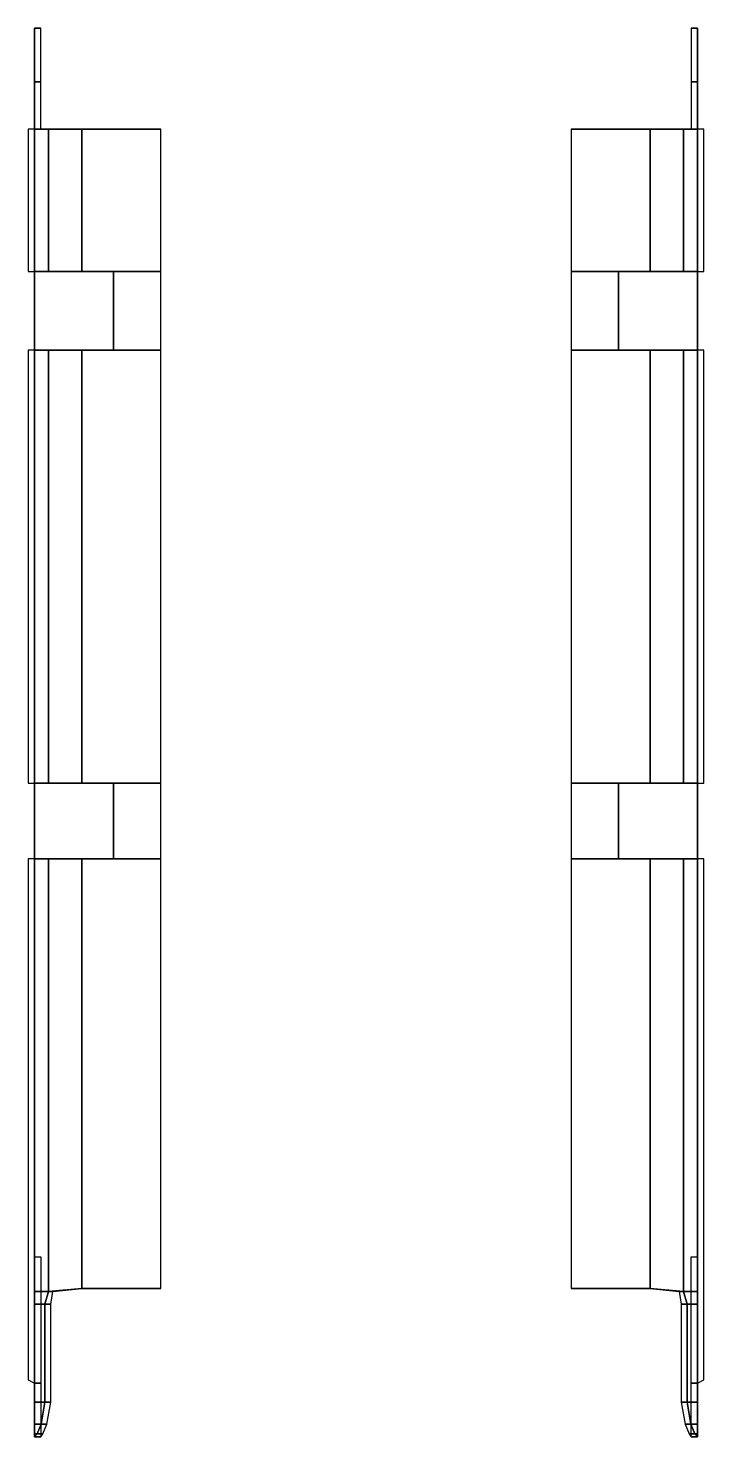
# Model space of a CAD drawing. Extents: x -1.07 to 1.07, y -2.31 to 2.15.
import ezdxf

# ---------------------------------------------------------------- set-up
doc = ezdxf.new("R2010")
doc.units = 0
doc.layers.add('SKIRTS', color=6, linetype='CONTINUOUS')

msp = doc.modelspace()

# ---------------------------------------------------------------- linework, layer by layer
at = {"layer": 'SKIRTS'}
for points in [[(-1.05, 1.98, 0.43), (-1.05, 2.15, 0.18), (-1.05, 1.86, 0.15), (-1.05, 1.83, 0.3)], [(-1.05, 1.98, 0.43), (-1.05, 2.15, 0.21), (-1.05, 2.15, 0.18), (-1.05, 1.98, 0.43)], [(-1.03, 2.15, 0.18), (-1.05, 2.15, 0.18), (-1.05, 2.15, 0.21), (-1.03, 2.15, 0.21)], [(-1.03, 2.15, 0.21), (-1.05, 2.15, 0.21), (-1.05, 1.98, 0.43), (-1.03, 1.98, 0.43)], [(1.05, 2.15, 0.18), (1.03, 2.15, 0.18), (1.03, 2.15, 0.21), (1.05, 2.15, 0.21)], [(1.05, 2.15, 0.21), (1.03, 2.15, 0.21), (1.03, 1.98, 0.43), (1.05, 1.98, 0.43)], [(1.05, 2.15, 0.18), (1.05, 1.98, 0.43), (1.05, 1.83, 0.3), (1.05, 1.86, 0.15)], [(1.05, 2.15, 0.21), (1.05, 1.98, 0.43), (1.05, 1.98, 0.43), (1.05, 2.15, 0.18)], [(-1.05, 1.98, 0.43), (-1.05, 1.83, 0.3), (-1.05, 1.83, 0.3), (-1.05, 1.83, 0.43)], [(-1.03, 1.98, 0.43), (-1.05, 1.98, 0.43), (-1.05, 1.83, 0.43), (-1.03, 1.83, 0.43)], [(1.05, 1.98, 0.43), (1.03, 1.98, 0.43), (1.03, 1.83, 0.43), (1.05, 1.83, 0.43)], [(1.05, 1.83, 0.3), (1.05, 1.98, 0.43), (1.05, 1.83, 0.43), (1.05, 1.83, 0.3)], [(-1.05, 1.83, 0.3), (-1.07, 1.83, 0.29), (-1.07, 1.38, 0.29), (-1.05, 1.38, 0.3)], [(-1.05, 1.83, 0.3), (-1.05, 1.86, 0.15), (-1.05, 1.21, 0.15), (-1.05, 1.38, 0.3)], [(-1.0061, 1.83, 0.6861), (-1.05, 1.83, 0.58), (-1.05, 1.38, 0.58), (-1.0061, 1.38, 0.6861)], [(-1.05, 1.83, 0.58), (-1.05, 1.83, 0.3), (-1.05, 1.38, 0.3), (-1.05, 1.38, 0.58)], [(-1.03, 1.83, 0.43), (-1.05, 1.83, 0.43), (-1.05, 1.83, 0.58), (-1.03, 1.83, 0.58)], [(-1.03, 1.83, 0.58), (-1.05, 1.83, 0.58), (-1.0061, 1.83, 0.6861), (-0.9919, 1.83, 0.6719)], [(-0.9, 1.83, 0.73), (-1.0061, 1.83, 0.6861), (-1.0061, 1.38, 0.6861), (-0.9, 1.38, 0.73)], [(-0.9919, 1.83, 0.6719), (-1.0061, 1.83, 0.6861), (-0.9, 1.83, 0.73), (-0.9, 1.83, 0.71)], [(-0.65, 1.83, 0.73), (-0.9, 1.83, 0.73), (-0.9, 1.38, 0.73), (-0.65, 1.38, 0.73)], [(-0.65, 1.83, 0.71), (-0.9, 1.83, 0.71), (-0.9, 1.83, 0.73), (-0.65, 1.83, 0.73)], [(0.9, 1.83, 0.73), (0.65, 1.83, 0.73), (0.65, 1.38, 0.73), (0.9, 1.38, 0.73)], [(0.9, 1.83, 0.71), (0.65, 1.83, 0.71), (0.65, 1.83, 0.73), (0.9, 1.83, 0.73)], [(1.0061, 1.83, 0.6861), (0.9, 1.83, 0.73), (0.9, 1.38, 0.73), (1.0061, 1.38, 0.6861)], [(1.0061, 1.83, 0.6861), (0.9919, 1.83, 0.6719), (0.9, 1.83, 0.71), (0.9, 1.83, 0.73)], [(1.05, 1.83, 0.58), (1.03, 1.83, 0.58), (0.9919, 1.83, 0.6719), (1.0061, 1.83, 0.6861)], [(1.05, 1.83, 0.58), (1.0061, 1.83, 0.6861), (1.0061, 1.38, 0.6861), (1.05, 1.38, 0.58)], [(1.05, 1.83, 0.43), (1.03, 1.83, 0.43), (1.03, 1.83, 0.58), (1.05, 1.83, 0.58)], [(1.05, 1.86, 0.15), (1.05, 1.83, 0.3), (1.05, 1.38, 0.3), (1.05, 1.39, 0.15)], [(1.05, 1.83, 0.3), (1.05, 1.83, 0.58), (1.05, 1.38, 0.58), (1.05, 1.38, 0.3)], [(1.07, 1.83, 0.29), (1.05, 1.83, 0.3), (1.05, 1.38, 0.3), (1.07, 1.38, 0.29)], [(1.05, 1.38, 0.3), (1.05, 1.21, 0.15), (1.05, 1.39, 0.15), (1.05, 1.38, 0.3)], [(-1.05, 1.38, 0.5), (-1.05, 1.38, 0.3), (-1.05, 1.13, 0.3), (-1.05, 1.13, 0.5)], [(-1.05, 1.38, 0.3), (-1.05, 1.21, 0.15), (-1.05, 1.17, 0.18), (-1.05, 1.13, 0.3)], [(-0.8, 1.38, 0.6), (-1.05, 1.38, 0.5), (-1.05, 1.13, 0.5), (-0.8, 1.13, 0.6)], [(-0.9, 1.38, 0.73), (-1.05, 1.38, 0.58), (-1.05, 1.38, 0.5), (-0.8, 1.38, 0.6)], [(-1.0061, 1.38, 0.6861), (-1.0061, 1.38, 0.6861), (-1.05, 1.38, 0.58), (-0.9, 1.38, 0.73)], [(-0.65, 1.38, 0.73), (-0.9, 1.38, 0.73), (-0.8, 1.38, 0.6), (-0.65, 1.38, 0.6)], [(-0.65, 1.38, 0.6), (-0.8, 1.38, 0.6), (-0.8, 1.13, 0.6), (-0.65, 1.13, 0.6)], [(0.65, 1.38, 0.6), (0.8, 1.38, 0.6), (0.9, 1.38, 0.73), (0.65, 1.38, 0.73)], [(0.65, 1.13, 0.6), (0.8, 1.13, 0.6), (0.8, 1.38, 0.6), (0.65, 1.38, 0.6)], [(0.8, 1.38, 0.6), (1.05, 1.38, 0.5), (1.05, 1.38, 0.58), (0.9, 1.38, 0.73)], [(0.8, 1.13, 0.6), (1.05, 1.13, 0.5), (1.05, 1.38, 0.5), (0.8, 1.38, 0.6)], [(0.9, 1.38, 0.73), (1.05, 1.38, 0.58), (1.0061, 1.38, 0.6861)], [(1.05, 1.13, 0.5), (1.05, 1.13, 0.3), (1.05, 1.38, 0.3), (1.05, 1.38, 0.5)], [(1.05, 1.13, 0.3), (1.05, 1.17, 0.18), (1.05, 1.21, 0.15), (1.05, 1.38, 0.3)], [(-1.05, 1.13, 0.3), (-1.05, 1.17, 0.18), (-1.05, 1.12, 0.15), (-1.05, 1.13, 0.3)], [(1.05, 1.13, 0.3), (1.05, 1.12, 0.15), (1.05, 1.17, 0.18), (1.05, 1.13, 0.3)], [(-1.05, 1.13, 0.3), (-1.07, 1.13, 0.29), (-1.07, -0.24, 0.29), (-1.05, -0.24, 0.3)], [(-1.05, 1.13, 0.58), (-1.05, 1.13, 0.3), (-1.05, -0.24, 0.3), (-1.05, -0.24, 0.58)], [(-1.0061, 1.13, 0.6861), (-1.05, 1.13, 0.58), (-1.05, -0.24, 0.58), (-1.0061, -0.24, 0.6861)], [(-1.05, 1.13, 0.3), (-1.05, 1.12, 0.15), (-1.05, 0.92, 0.15), (-1.05, 1.13, 0.3)], [(-1.05, 1.13, 0.3), (-1.05, 0.92, 0.15), (-1.05, 0.9, 0.17), (-1.05, 1.13, 0.3)], [(-1.05, 1.13, 0.3), (-1.05, 0.9, 0.17), (-1.05, 0.86, 0.17), (-1.05, 1.13, 0.3)], [(-1.05, 1.13, 0.3), (-1.05, 0.86, 0.17), (-1.05, 0.68, 0.18), (-1.05, 1.13, 0.3)], [(-1.05, 1.13, 0.3), (-1.05, 0.68, 0.18), (-1.05, 0.57, 0.18), (-1.05, 1.13, 0.3)], [(-1.05, 1.13, 0.3), (-1.05, 0.57, 0.18), (-1.05, 0.38, 0.17), (-1.05, -0.24, 0.3)], [(-0.8, 1.13, 0.6), (-1.05, 1.13, 0.5), (-1.05, 1.13, 0.58), (-0.9, 1.13, 0.73)], [(-0.9, 1.13, 0.73), (-1.05, 1.13, 0.58), (-1.0061, 1.13, 0.6861)], [(-0.9, 1.13, 0.73), (-1.0061, 1.13, 0.6861), (-1.0061, -0.24, 0.6861), (-0.9, -0.24, 0.73)], [(-0.65, 1.13, 0.73), (-0.9, 1.13, 0.73), (-0.9, -0.24, 0.73), (-0.65, -0.24, 0.73)], [(-0.65, 1.13, 0.6), (-0.8, 1.13, 0.6), (-0.9, 1.13, 0.73), (-0.65, 1.13, 0.73)], [(0.9, 1.13, 0.73), (0.65, 1.13, 0.73), (0.65, -0.24, 0.73), (0.9, -0.24, 0.73)], [(0.65, 1.13, 0.73), (0.9, 1.13, 0.73), (0.8, 1.13, 0.6), (0.65, 1.13, 0.6)], [(0.9, 1.13, 0.73), (1.05, 1.13, 0.58), (1.05, 1.13, 0.5), (0.8, 1.13, 0.6)], [(1.0061, 1.13, 0.6861), (0.9, 1.13, 0.73), (0.9, -0.24, 0.73), (1.0061, -0.24, 0.6861)], [(1.0061, 1.13, 0.6861), (1.0061, 1.13, 0.6861), (1.05, 1.13, 0.58), (0.9, 1.13, 0.73)], [(1.05, 1.13, 0.58), (1.0061, 1.13, 0.6861), (1.0061, -0.24, 0.6861), (1.05, -0.24, 0.58)], [(1.05, 1.13, 0.3), (1.05, 1.13, 0.58), (1.05, -0.24, 0.58), (1.05, -0.24, 0.3)], [(1.07, 1.13, 0.29), (1.05, 1.13, 0.3), (1.05, -0.24, 0.3), (1.07, -0.24, 0.29)], [(1.05, 1.12, 0.15), (1.05, 1.13, 0.3), (1.05, 1.13, 0.3), (1.05, 0.92, 0.15)], [(1.05, 0.92, 0.15), (1.05, 1.13, 0.3), (1.05, 1.13, 0.3), (1.05, 0.9, 0.17)], [(1.05, 0.9, 0.17), (1.05, 1.13, 0.3), (1.05, 1.13, 0.3), (1.05, 0.86, 0.17)], [(1.05, 0.86, 0.17), (1.05, 1.13, 0.3), (1.05, 1.13, 0.3), (1.05, 0.68, 0.18)], [(1.05, 0.68, 0.18), (1.05, 1.13, 0.3), (1.05, 1.13, 0.3), (1.05, 0.57, 0.18)], [(1.05, 0.57, 0.18), (1.05, 1.13, 0.3), (1.05, -0.24, 0.3), (1.05, 0.38, 0.17)], [(-1.05, 0.86, 0.17), (-1.05, 0.84, 0.15), (-1.05, 0.73, 0.15), (-1.05, 0.68, 0.18)], [(1.05, 0.84, 0.15), (1.05, 0.86, 0.17), (1.05, 0.68, 0.18), (1.05, 0.73, 0.15)], [(-1.05, 0.57, 0.18), (-1.05, 0.52, 0.15), (-1.05, 0.4, 0.15), (-1.05, 0.38, 0.17)], [(1.05, 0.52, 0.15), (1.05, 0.57, 0.18), (1.05, 0.38, 0.17), (1.05, 0.4, 0.15)], [(-1.05, 0.38, 0.17), (-1.05, 0.38, 0.17), (-1.05, 0.04, 0.17), (-1.05, -0.24, 0.3)], [(1.05, 0.38, 0.17), (1.05, 0.38, 0.17), (1.05, -0.24, 0.3), (1.05, 0.04, 0.17)], [(-1.05, 0.35, 0.17), (-1.05, 0.33, 0.15), (-1.05, 0.09, 0.15), (-1.05, 0.07, 0.17)], [(1.05, 0.33, 0.15), (1.05, 0.35, 0.17), (1.05, 0.07, 0.17), (1.05, 0.09, 0.15)], [(-1.05, 0.04, 0.17), (-1.05, 0.02, 0.15), (-1.05, -0.09, 0.15), (-1.05, -0.16, 0.18)], [(-1.05, 0.04, 0.17), (-1.05, 0.04, 0.17), (-1.05, -0.16, 0.18), (-1.05, -0.24, 0.3)], [(1.05, 0.02, 0.15), (1.05, 0.04, 0.17), (1.05, -0.16, 0.18), (1.05, -0.09, 0.15)], [(1.05, 0.04, 0.17), (1.05, 0.04, 0.17), (1.05, -0.24, 0.3), (1.05, -0.16, 0.18)], [(-1.05, -0.16, 0.18), (-1.05, -0.16, 0.18), (-1.05, -0.24, 0.18), (-1.05, -0.24, 0.3)], [(1.05, -0.16, 0.18), (1.05, -0.16, 0.18), (1.05, -0.24, 0.3), (1.05, -0.24, 0.18)], [(-1.05, -0.24, 0.44), (-1.05, -0.24, 0.3), (-1.05, -0.48, 0.3), (-1.05, -0.48, 0.44)], [(-1.05, -0.24, 0.18), (-1.05, -0.32, 0.15), (-1.05, -0.44, 0.15), (-1.05, -0.47, 0.17)], [(-1.05, -0.24, 0.3), (-1.05, -0.24, 0.18), (-1.05, -0.47, 0.17), (-1.05, -0.48, 0.3)], [(-0.8, -0.24, 0.6), (-1.05, -0.24, 0.44), (-1.05, -0.48, 0.44), (-0.8, -0.48, 0.6)], [(-0.9, -0.24, 0.73), (-1.05, -0.24, 0.58), (-1.05, -0.24, 0.44), (-0.8, -0.24, 0.6)], [(-1.0061, -0.24, 0.6861), (-1.0061, -0.24, 0.6861), (-1.05, -0.24, 0.58), (-0.9, -0.24, 0.73)], [(-0.65, -0.24, 0.73), (-0.9, -0.24, 0.73), (-0.8, -0.24, 0.6), (-0.65, -0.24, 0.6)], [(-0.65, -0.24, 0.6), (-0.8, -0.24, 0.6), (-0.8, -0.48, 0.6), (-0.65, -0.48, 0.6)], [(0.65, -0.24, 0.6), (0.8, -0.24, 0.6), (0.9, -0.24, 0.73), (0.65, -0.24, 0.73)], [(0.65, -0.48, 0.6), (0.8, -0.48, 0.6), (0.8, -0.24, 0.6), (0.65, -0.24, 0.6)], [(0.8, -0.24, 0.6), (1.05, -0.24, 0.44), (1.05, -0.24, 0.58), (0.9, -0.24, 0.73)], [(0.8, -0.48, 0.6), (1.05, -0.48, 0.44), (1.05, -0.24, 0.44), (0.8, -0.24, 0.6)], [(0.9, -0.24, 0.73), (1.05, -0.24, 0.58), (1.0061, -0.24, 0.6861)], [(1.05, -0.24, 0.3), (1.05, -0.24, 0.44), (1.05, -0.48, 0.44), (1.05, -0.48, 0.3)], [(1.05, -0.24, 0.18), (1.05, -0.24, 0.3), (1.05, -0.48, 0.3), (1.05, -0.47, 0.17)], [(1.05, -0.48, 0.44), (1.05, -0.48, 0.3), (1.05, -0.24, 0.3), (1.05, -0.24, 0.44)], [(1.05, -0.32, 0.15), (1.05, -0.24, 0.18), (1.05, -0.47, 0.17), (1.05, -0.44, 0.15)], [(-1.05, -0.48, 0.3), (-1.07, -0.48, 0.29), (-1.07, -2.13, 0.29), (-1.05, -2.14, 0.3)], [(-1.05, -0.48, 0.3), (-1.05, -0.47, 0.17), (-1.05, -0.49, 0.17), (-1.05, -0.48, 0.3)], [(-1.0061, -0.48, 0.6861), (-1.05, -0.48, 0.58), (-1.05, -1.85, 0.58), (-1.0061, -1.85, 0.6861)], [(-1.05, -0.48, 0.58), (-1.05, -0.48, 0.3), (-1.05, -2.14, 0.3), (-1.05, -2.31, 0.58)], [(-1.05, -0.48, 0.3), (-1.05, -0.49, 0.17), (-1.05, -0.79, 0.17), (-1.05, -0.48, 0.3)], [(-1.05, -0.48, 0.3), (-1.05, -0.79, 0.17), (-1.05, -1.01, 0.18), (-1.05, -0.48, 0.3)], [(-1.05, -0.48, 0.3), (-1.05, -1.01, 0.18), (-1.05, -1.08, 0.18), (-1.05, -0.48, 0.3)], [(-1.05, -0.48, 0.3), (-1.05, -1.08, 0.18), (-1.05, -1.3, 0.17), (-1.05, -2.14, 0.3)], [(-0.8, -0.48, 0.6), (-1.05, -0.48, 0.44), (-1.05, -0.48, 0.58), (-0.9, -0.48, 0.73)], [(-0.9, -0.48, 0.73), (-1.05, -0.48, 0.58), (-1.0061, -0.48, 0.6861)], [(-1.05, -0.49, 0.17), (-1.05, -0.53, 0.15), (-1.05, -0.74, 0.15), (-1.05, -0.76, 0.17)], [(-0.9, -0.48, 0.73), (-1.0061, -0.48, 0.6861), (-1.0061, -1.85, 0.6861), (-0.9, -1.84, 0.73)], [(-0.65, -0.48, 0.73), (-0.9, -0.48, 0.73), (-0.9, -1.84, 0.73), (-0.65, -1.84, 0.73)], [(-0.65, -0.48, 0.6), (-0.8, -0.48, 0.6), (-0.9, -0.48, 0.73), (-0.65, -0.48, 0.73)], [(0.9, -0.48, 0.73), (0.65, -0.48, 0.73), (0.65, -1.84, 0.73), (0.9, -1.84, 0.73)], [(0.65, -0.48, 0.73), (0.9, -0.48, 0.73), (0.8, -0.48, 0.6), (0.65, -0.48, 0.6)], [(0.9, -0.48, 0.73), (1.05, -0.48, 0.58), (1.05, -0.48, 0.44), (0.8, -0.48, 0.6)], [(1.0061, -0.48, 0.6861), (0.9, -0.48, 0.73), (0.9, -1.84, 0.73), (1.0061, -1.85, 0.6861)], [(1.0061, -0.48, 0.6861), (1.0061, -0.48, 0.6861), (1.05, -0.48, 0.58), (0.9, -0.48, 0.73)], [(1.05, -0.48, 0.58), (1.0061, -0.48, 0.6861), (1.0061, -1.85, 0.6861), (1.05, -1.85, 0.58)], [(1.05, -0.47, 0.17), (1.05, -0.48, 0.3), (1.05, -0.48, 0.3), (1.05, -0.49, 0.17)], [(1.05, -0.48, 0.3), (1.05, -0.48, 0.58), (1.05, -2.31, 0.58), (1.05, -2.14, 0.3)], [(1.07, -0.48, 0.29), (1.05, -0.48, 0.3), (1.05, -2.14, 0.3), (1.07, -2.13, 0.29)], [(1.05, -0.49, 0.17), (1.05, -0.48, 0.3), (1.05, -0.48, 0.3), (1.05, -0.79, 0.17)], [(1.05, -0.79, 0.17), (1.05, -0.48, 0.3), (1.05, -0.48, 0.3), (1.05, -1.01, 0.18)], [(1.05, -1.01, 0.18), (1.05, -0.48, 0.3), (1.05, -0.48, 0.3), (1.05, -1.08, 0.18)], [(1.05, -1.08, 0.18), (1.05, -0.48, 0.3), (1.05, -2.14, 0.3), (1.05, -1.3, 0.17)], [(1.05, -0.53, 0.15), (1.05, -0.49, 0.17), (1.05, -0.76, 0.17), (1.05, -0.74, 0.15)], [(-1.05, -0.79, 0.17), (-1.05, -0.81, 0.15), (-1.05, -0.93, 0.15), (-1.05, -1.01, 0.18)], [(1.05, -0.81, 0.15), (1.05, -0.79, 0.17), (1.05, -1.01, 0.18), (1.05, -0.93, 0.15)], [(-1.05, -1.08, 0.18), (-1.05, -1.15, 0.15), (-1.05, -1.27, 0.15), (-1.05, -1.3, 0.17)], [(1.05, -1.15, 0.15), (1.05, -1.08, 0.18), (1.05, -1.3, 0.17), (1.05, -1.27, 0.15)], [(-1.05, -2.14, 0.3), (-1.05, -1.3, 0.17), (-1.05, -1.61, 0.17), (-1.05, -2.14, 0.3)], [(-1.05, -1.32, 0.17), (-1.05, -1.36, 0.15), (-1.05, -1.57, 0.15), (-1.05, -1.59, 0.17)], [(1.05, -1.3, 0.17), (1.05, -2.14, 0.3), (1.05, -2.14, 0.3), (1.05, -1.61, 0.17)], [(1.05, -1.36, 0.15), (1.05, -1.32, 0.17), (1.05, -1.59, 0.17), (1.05, -1.57, 0.15)], [(-1.05, -1.61, 0.17), (-1.05, -1.65, 0.15), (-1.05, -1.74, 0.15), (-1.05, -2.14, 0.3)], [(1.05, -1.65, 0.15), (1.05, -1.61, 0.17), (1.05, -2.14, 0.3), (1.05, -1.74, 0.15)], [(-1.05, -2.14, 0.3), (-1.05, -1.74, 0.15), (-1.03, -1.74, 0.15), (-1.03, -2.14, 0.3)], [(1.03, -2.14, 0.3), (1.03, -1.74, 0.15), (1.05, -1.74, 0.15), (1.05, -2.14, 0.3)], [(-1.0061, -1.85, 0.6861), (-1.05, -1.85, 0.58), (-1.05, -1.89, 0.58), (-1.0169, -1.89, 0.66)], [(-1.0061, -1.85, 0.6861), (-1.0169, -1.89, 0.66), (-0.9984, -1.89, 0.6523), (-0.9919, -1.85, 0.6719)], [(-0.9, -1.84, 0.73), (-1.0061, -1.85, 0.6861), (-0.9919, -1.85, 0.6719), (-0.9, -1.84, 0.71)], [(-0.65, -1.84, 0.73), (-0.9, -1.84, 0.73), (-0.9, -1.84, 0.71), (-0.65, -1.84, 0.71)], [(0.9, -1.84, 0.73), (0.65, -1.84, 0.73), (0.65, -1.84, 0.71), (0.9, -1.84, 0.71)], [(1.0061, -1.85, 0.6861), (0.9, -1.84, 0.73), (0.9, -1.84, 0.71), (0.9919, -1.85, 0.6719)], [(1.0169, -1.89, 0.66), (1.0061, -1.85, 0.6861), (0.9919, -1.85, 0.6719), (0.9984, -1.89, 0.6523)], [(1.05, -1.85, 0.58), (1.0061, -1.85, 0.6861), (1.0169, -1.89, 0.66), (1.05, -1.89, 0.58)], [(-1.0169, -1.89, 0.66), (-1.05, -1.89, 0.58), (-1.05, -2.2, 0.58), (-1.0169, -2.2, 0.66)], [(-1.0169, -1.89, 0.66), (-1.0169, -2.2, 0.66), (-0.9984, -2.2, 0.6523), (-0.9984, -1.89, 0.6523)], [(1.0169, -2.2, 0.66), (1.0169, -1.89, 0.66), (0.9984, -1.89, 0.6523), (0.9984, -2.2, 0.6523)], [(1.05, -1.89, 0.58), (1.0169, -1.89, 0.66), (1.0169, -2.2, 0.66), (1.05, -2.2, 0.58)], [(-1.05, -2.31, 0.58), (-1.05, -2.14, 0.3), (-1.05, -2.31, 0.36), (-1.05, -2.31, 0.58)], [(-1.05, -2.31, 0.36), (-1.05, -2.14, 0.3), (-1.03, -2.14, 0.3), (-1.03, -2.31, 0.36)], [(1.03, -2.31, 0.36), (1.03, -2.14, 0.3), (1.05, -2.14, 0.3), (1.05, -2.31, 0.36)], [(1.05, -2.14, 0.3), (1.05, -2.31, 0.58), (1.05, -2.31, 0.58), (1.05, -2.31, 0.36)], [(-1.0169, -2.2, 0.66), (-1.05, -2.2, 0.58), (-1.05, -2.27, 0.58), (-1.0293, -2.27, 0.63)], [(-1.0169, -2.2, 0.66), (-1.0293, -2.27, 0.63), (-1.0108, -2.27, 0.6223), (-0.9984, -2.2, 0.6523)], [(1.0293, -2.27, 0.63), (1.0169, -2.2, 0.66), (0.9984, -2.2, 0.6523), (1.0108, -2.27, 0.6223)], [(1.05, -2.2, 0.58), (1.0169, -2.2, 0.66), (1.0293, -2.27, 0.63), (1.05, -2.27, 0.58)], [(-1.0293, -2.27, 0.63), (-1.05, -2.27, 0.58), (-1.05, -2.3, 0.58), (-1.0417, -2.3, 0.6)], [(-1.0293, -2.27, 0.63), (-1.0417, -2.3, 0.6), (-1.0232, -2.3, 0.5923), (-1.0108, -2.27, 0.6223)], [(1.0417, -2.3, 0.6), (1.0293, -2.27, 0.63), (1.0108, -2.27, 0.6223), (1.0232, -2.3, 0.5923)], [(1.05, -2.27, 0.58), (1.0293, -2.27, 0.63), (1.0417, -2.3, 0.6), (1.05, -2.3, 0.58)], [(-1.0417, -2.3, 0.6), (-1.05, -2.3, 0.58), (-1.05, -2.31, 0.58), (-1.0417, -2.3, 0.6)], [(-1.0417, -2.3, 0.6), (-1.05, -2.31, 0.58), (-1.03, -2.31, 0.58), (-1.0232, -2.3, 0.5923)], [(-1.05, -2.31, 0.58), (-1.05, -2.31, 0.36), (-1.03, -2.31, 0.36), (-1.03, -2.31, 0.58)], [(1.05, -2.31, 0.58), (1.0417, -2.3, 0.6), (1.0232, -2.3, 0.5923), (1.03, -2.31, 0.58)], [(1.03, -2.31, 0.58), (1.03, -2.31, 0.36), (1.05, -2.31, 0.36), (1.05, -2.31, 0.58)], [(1.05, -2.3, 0.58), (1.0417, -2.3, 0.6), (1.0417, -2.3, 0.6), (1.05, -2.31, 0.58)]]:
    msp.add_3dface(points, dxfattribs=at)

doc.saveas('drawing.dxf')
